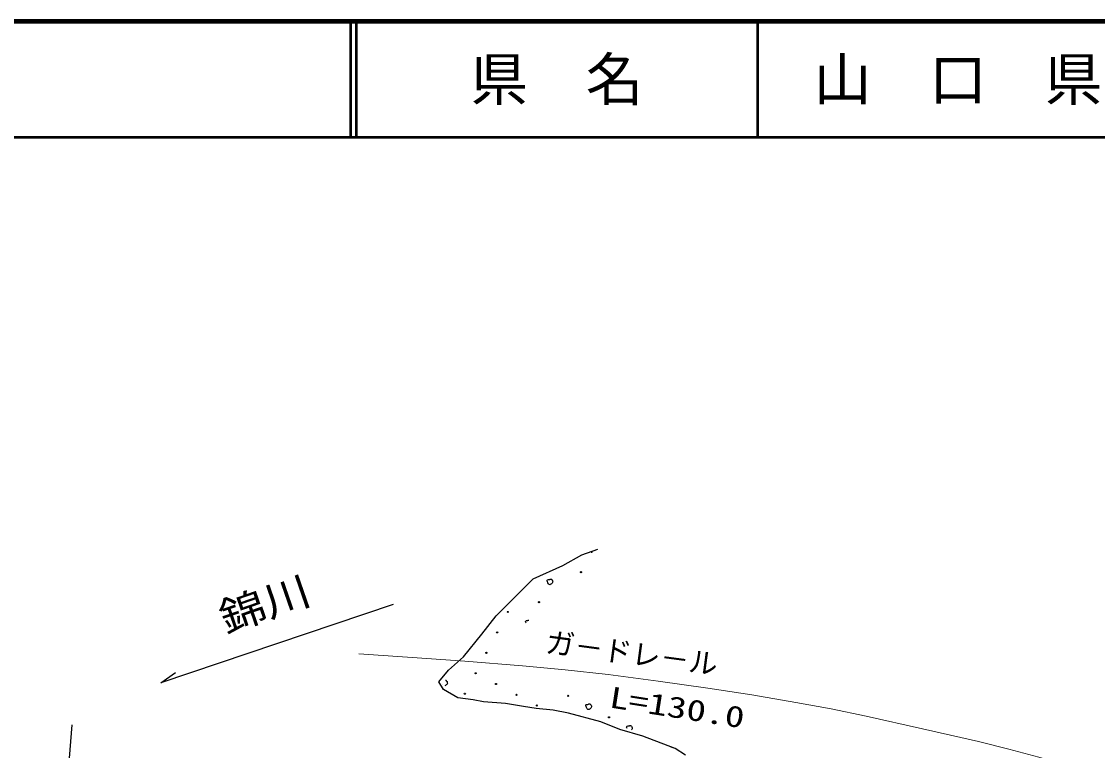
# Model space of a CAD drawing. Units: millimetres, scale not verified. Extents: x 40000 to 680000, y 20000 to 380000.
# Drawn here: x 269246 to 362456, y 316908 to 380000 of the extents above; entities that cross this region are included whole.
import ezdxf
from ezdxf.enums import TextEntityAlignment as Align

# ---------------------------------------------------------------- set-up
doc = ezdxf.new("R2010")
doc.units = ezdxf.units.MM
doc.header["$LTSCALE"] = 1000
for name, color, linetype, lineweight in [('M-BGD', 7, 'Continuous', 25), ('M-BGD-HTXT', 7, 'Continuous', 13), ('M-TTL', 2, 'Continuous', 140), ('M-TTL-LINE', 7, 'Continuous', 50)]:
    doc.layers.add(name, color=color, linetype=linetype, lineweight=lineweight)
doc.layers.add('M-TTL-TXT', color=7, linetype='Continuous')
doc.styles.add('ＭＳ ゴシック', font='')
doc.styles.get('ＭＳ ゴシック').set_extended_font_data('MS Gothic')

msp = doc.modelspace()

# ---------------------------------------------------------------- linework, layer by layer
at = {"layer": 'M-BGD'}
for p, q in [((316127, 332923), (317777, 333831)), ((317777, 333831), (319179, 334326)), ((313569, 331768), (316127, 332923)), ((312331, 330531), (313569, 331768)), ((310351, 328550), (312331, 330531)), ((301440, 329541), (281309, 322775)), ((309114, 326983), (310351, 328550)), ((307546, 325003), (309114, 326983)), ((306226, 323848), (307546, 325003)), ((281309, 322775), (282593, 323662)), ((305401, 322858), (306226, 323848)), ((305813, 322197), (305401, 322858)), ((305740, 322605), (305735, 322617)), ((307051, 321455), (305813, 322197)), ((308371, 321290), (307051, 321455)), ((309279, 321125), (308371, 321290)), ((311176, 320960), (309279, 321125)), ((312744, 320712), (311176, 320960)), ((313816, 320547), (312744, 320712)), ((315302, 320382), (313816, 320547)), ((316622, 320135), (315302, 320382)), ((319427, 319392), (316622, 320135)), ((272264, 302250), (273647, 319134)), ((321077, 318732), (319427, 319392)), ((323057, 318155), (321077, 318732)), ((325862, 317082), (323057, 318155)), ((325607, 317164), (325626, 317143)), ((326770, 316504), (325862, 317082))]:
    msp.add_line(p, q, dxfattribs=at)
for points in [[(315175, 331695), (315199, 331668), (315235, 331622), (315259, 331547), (315263, 331491), (315254, 331444), (315211, 331377), (315160, 331331), (315109, 331298), (315054, 331264), (315001, 331257), (314944, 331268), (314885, 331321), (314841, 331431), (314798, 331521), (314776, 331574), (314779, 331612), (314792, 331652), (314825, 331685), (314906, 331694), (314964, 331705), (315009, 331719), (315049, 331738), (315094, 331741), (315122, 331740), (315152, 331721)], [(318528, 320890), (318552, 320863), (318588, 320817), (318613, 320742), (318616, 320686), (318607, 320639), (318564, 320572), (318514, 320525), (318462, 320493), (318407, 320459), (318354, 320452), (318297, 320462), (318239, 320515), (318194, 320625), (318151, 320716), (318129, 320768), (318133, 320807), (318145, 320847), (318178, 320880), (318260, 320889), (318318, 320900), (318362, 320913), (318402, 320932), (318448, 320936), (318475, 320934), (318505, 320916)]]:
    msp.add_lwpolyline(points, close=True, dxfattribs=at)
for points in [[(312953, 327942), (312935, 327982), (312913, 328034), (312916, 328073), (312929, 328112), (312962, 328146), (313043, 328155), (313101, 328166), (313146, 328179), (313186, 328198)], [(306046, 322939), (306070, 322912), (306106, 322866), (306131, 322791), (306134, 322735), (306125, 322688), (306082, 322621), (306032, 322575), (305980, 322542), (305926, 322508)], [(305980, 322984), (305993, 322983), (306023, 322965), (306046, 322939)], [(321707, 318820), (321691, 318853), (321669, 318905), (321672, 318944), (321685, 318984), (321718, 319017), (321799, 319026), (321857, 319037), (321902, 319050), (321942, 319069), (321987, 319073), (322015, 319071), (322045, 319053), (322068, 319027)], [(322068, 319027), (322092, 319000), (322128, 318954), (322152, 318879), (322156, 318823), (322147, 318776), (322104, 318709), (322097, 318702)], [(325507, 317208), (325527, 317210), (325555, 317208), (325584, 317190), (325607, 317164)]]:
    msp.add_lwpolyline(points, dxfattribs=at)
for centre in [(317714, 332346), (314081, 329738), (311380, 328900), (310449, 327130), (309517, 325360), (308586, 323590), (310355, 322659), (307654, 321821), (312125, 321727), (316596, 321634), (313895, 320796), (320136, 319771)]:
    msp.add_circle(centre, 49.8, dxfattribs=at)
msp.add_arc((318646, 334116), 49.8, 221.30951, 20.41272, dxfattribs=at)
at = {"layer": 'M-BGD-HTXT'}
msp.add_lwpolyline([(361939, 314880), (359665, 315633), (357372, 316328), (354767, 317031), (352147, 317676), (347284, 318790), (342405, 319864), (339374, 320498), (336330, 321073), (332527, 321720), (328714, 322309), (324399, 322919), (320067, 323471), (316353, 323886), (312633, 324240), (307663, 324640), (302678, 324993), (300574, 325135), (298460, 325275)], dxfattribs=at)
at = {"layer": 'M-TTL'}
msp.add_line((680000, 380000), (40000, 380000), dxfattribs=at)
at = {"layer": 'M-TTL-LINE'}
for p, q in [((297750, 380000), (297750, 370000)), ((298250, 380000), (298250, 370000)), ((333000, 380000), (333000, 370000)), ((40000, 370000), (680000, 370000))]:
    msp.add_line(p, q, dxfattribs=at)

# ---------------------------------------------------------------- texts
at = {"layer": 'M-BGD-HTXT', "style": 'ＭＳ ゴシック'}
for s, height, rotation, width, p in [('錦川', 2566, 19.1, 1.15, (287167, 326323)), ('L=130.0', 1833, 351.1, 1.35, (319997, 320100))]:
    msp.add_text(s, height=height, rotation=rotation, dxfattribs=dict(at, width=width)).set_placement(p, align=Align.BOTTOM_LEFT)
msp.add_text('ガ－ドレ－ル', height=1833, rotation=352.4, dxfattribs=at).set_placement((314493, 324869), align=Align.BOTTOM_LEFT)
at = {"layer": 'M-TTL-TXT', "style": 'ＭＳ ゴシック'}
for s, p in [('県\u3000名', (315625, 375000)), ('山\u3000口\u3000県', (350375, 375000))]:
    msp.add_text(s, height=3666, dxfattribs=at).set_placement(p, align=Align.MIDDLE_CENTER)

doc.saveas('drawing.dxf')
